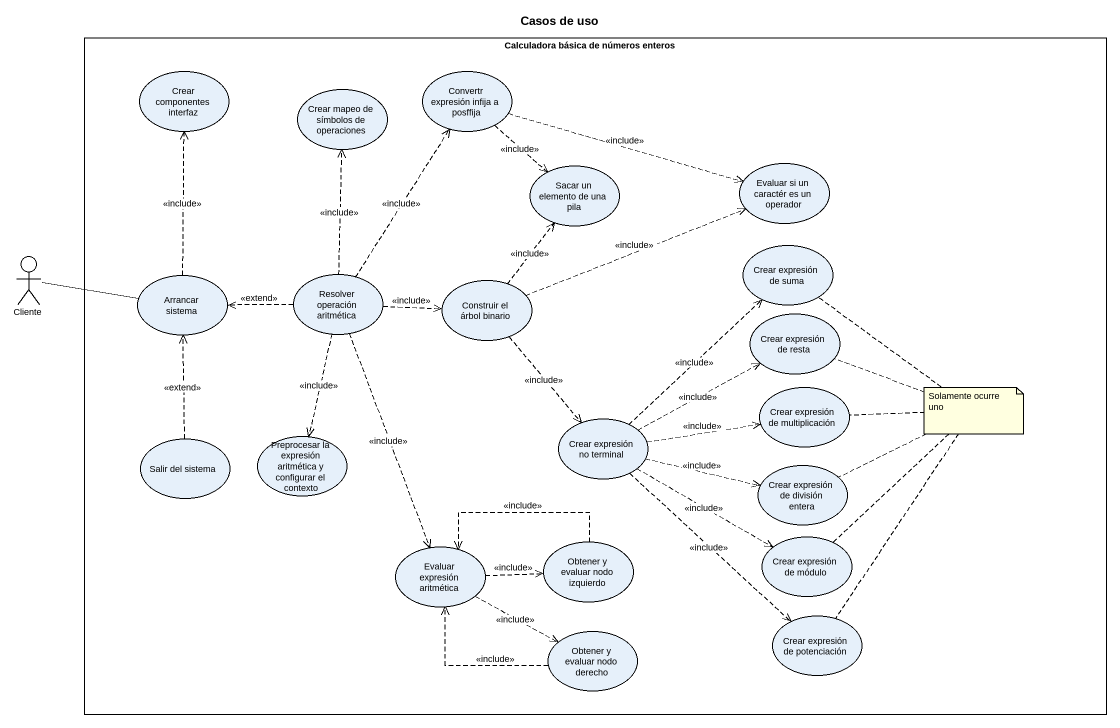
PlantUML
@startuml
title Casos de uso
rectangle "Calculadora básica de números enteros" as Calculadora_básica_de {
  usecase "Crear componentes interfaz" as Crear_componentes_interfaz
  usecase "Convertr expresión infija a posffija" as Convertr_expresión_infija_a
  usecase "Crear mapeo de símbolos de operaciones" as Crear_mapeo_de_símbolos_de
  usecase "Evaluar si un caractér es un operador" as Evaluar_si_un_caractér_es
  usecase "Sacar un elemento de una pila" as Sacar_un_elemento_de_una
  usecase "Arrancar sistema" as Arrancar_sistema
  usecase "Resolver operación aritmética" as Resolver_operación
  usecase "Crear expresión de suma" as Crear_expresión_de_suma
  usecase "Construir el árbol binario" as Construir_el_árbol_binario
  usecase "Crear expresión de resta" as Crear_expresión_de_resta
  usecase "Crear expresión de multiplicación" as Crear_expresión_de
  usecase "Crear expresión no terminal" as Crear_expresión_no_terminal
  usecase "Salir del sistema" as Salir_del_sistema
  usecase "Preprocesar la expresión aritmética y configurar el contexto" as Preprocesar_la_expresión
  usecase "Crear expresión de división entera" as Crear_expresión_de_división
  usecase "Evaluar expresión aritmética" as Evaluar_expresión_aritmética
  usecase "Obtener y evaluar nodo izquierdo" as Obtener_y_evaluar_nodo
  usecase "Crear expresión de módulo" as Crear_expresión_de_módulo
  usecase "Crear expresión de potenciación" as Crear_expresión_de_2
  usecase "Obtener y evaluar nodo derecho" as Obtener_y_evaluar_nodo_2
}
actor Cliente
Convertr_expresión_infija_a .right.> Evaluar_si_un_caractér_es : <<include>>
Convertr_expresión_infija_a ..> Sacar_un_elemento_de_una : <<include>>
Cliente -right- Arrancar_sistema
Arrancar_sistema .up.> Crear_componentes_interfaz : <<include>>
Resolver_operación .up.> Convertr_expresión_infija_a : <<include>>
Resolver_operación .up.> Crear_mapeo_de_símbolos_de : <<include>>
Resolver_operación .left.> Arrancar_sistema : <<extend>>
Resolver_operación .right.> Construir_el_árbol_binario : <<include>>
Resolver_operación ..> Preprocesar_la_expresión : <<include>>
Resolver_operación ..> Evaluar_expresión_aritmética : <<include>>
Construir_el_árbol_binario .right.> Evaluar_si_un_caractér_es : <<include>>
Construir_el_árbol_binario .up.> Sacar_un_elemento_de_una : <<include>>
Construir_el_árbol_binario ..> Crear_expresión_no_terminal : <<include>>
Crear_expresión_no_terminal .up.> Crear_expresión_de_suma : <<include>>
Crear_expresión_no_terminal .right.> Crear_expresión_de_resta : <<include>>
Crear_expresión_no_terminal .right.> Crear_expresión_de : <<include>>
Crear_expresión_no_terminal .right.> Crear_expresión_de_división : <<include>>
Crear_expresión_no_terminal .right.> Crear_expresión_de_módulo : <<include>>
Crear_expresión_no_terminal ..> Crear_expresión_de_2 : <<include>>
Salir_del_sistema .up.> Arrancar_sistema : <<extend>>
Evaluar_expresión_aritmética .right.> Obtener_y_evaluar_nodo : <<include>>
Evaluar_expresión_aritmética .right.> Obtener_y_evaluar_nodo_2 : <<include>>
Obtener_y_evaluar_nodo .left.> Evaluar_expresión_aritmética : <<include>>
Obtener_y_evaluar_nodo_2 .left.> Evaluar_expresión_aritmética : <<include>>
note as N1
  Solamente ocurre uno
end note
N1 .. Crear_expresión_de_resta
N1 .. Crear_expresión_de
N1 .. Crear_expresión_de_división
N1 .. Crear_expresión_de_suma
N1 .. Crear_expresión_de_módulo
N1 .. Crear_expresión_de_2
@enduml
